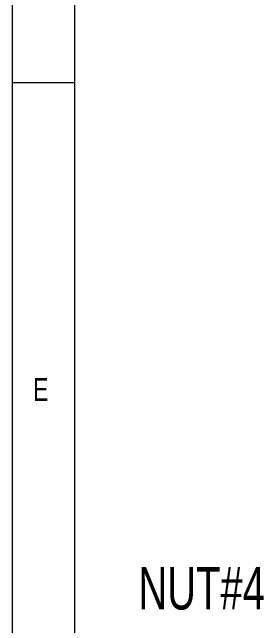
# Model space of a CAD drawing. Header units: inches. Extents: x 0.2 to 16.3, y 0.2 to 11.5.
# Drawn here: x 0.197 to 0.994, y 2.153 to 4.101 of the extents above; entities that cross this region are included whole.
import ezdxf

# ---------------------------------------------------------------- set-up
doc = ezdxf.new("R2010")
doc.units = ezdxf.units.IN
doc.header["$MEASUREMENT"] = 0
doc.linetypes.add('CENTERX2', pattern=[0.8, 0.5, -0.1, 0.1, -0.1])
doc.layers.add('CENTER_LINE', color=7, linetype='CENTERX2')
doc.styles.add('SLDTEXTSTYLE0', font='TXT', dxfattribs={"width": 0.7})
doc.styles.add('SLDTEXTSTYLE1', font='TXT', dxfattribs={"width": 0.75})

# ---------------------------------------------------------------- blocks, each defined once
blk = doc.blocks.new('SW_NOTE_0_9')
at = {"layer": 'CENTER_LINE', "color": 0, "insert": (-0.5729, 0.0586), "char_height": 0.13542, "attachment_point": 1, "style": 'SLDTEXTSTYLE0'}
blk.add_mtext('NUT#4', dxfattribs=at)

msp = doc.modelspace()

# ---------------------------------------------------------------- linework, layer by layer
at = {"color": 7, "linetype": 'Continuous', "lineweight": 18}
for p, q in [((0.1969, 11.4961), (0.1969, 0.1969)), ((0.3937, 11.2992), (0.3937, 0.3937)), ((0.1969, 3.878), (0.3937, 3.878))]:
    msp.add_line(p, q, dxfattribs=at)

# ---------------------------------------------------------------- block references
at = {"layer": 'CENTER_LINE'}
msp.add_blockref('SW_NOTE_0_9', (1.1693, 2.2818), dxfattribs=at)

# ---------------------------------------------------------------- texts
at = {"color": 7, "linetype": 'Continuous', "lineweight": 0, "insert": (0.2625, 2.9397), "char_height": 0.0729, "attachment_point": 1, "style": 'SLDTEXTSTYLE1'}
msp.add_mtext('E', dxfattribs=at)

doc.saveas('drawing.dxf')
